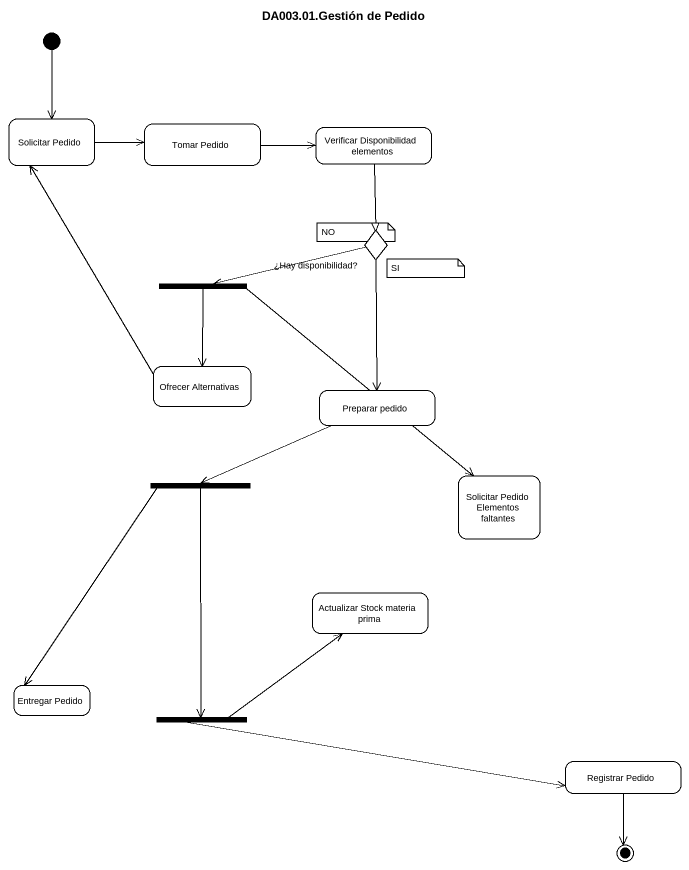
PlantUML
@startuml
title DA003.01.Gestión de Pedido
hide empty description
state "Solicitar Pedido" as Solicitar_Pedido
state "Tomar Pedido" as Tomar_Pedido
state "Verificar Disponibilidad elementos" as Verificar_Disponibilidad
state "¿Hay disponibilidad?" as Hay_disponibilidad <<choice>>
state fork1 <<fork>>
state "Ofrecer Alternativas" as Ofrecer_Alternativas
state "Preparar pedido" as Preparar_pedido
state fork2 <<fork>>
state "Solicitar Pedido Elementos faltantes" as Solicitar_Pedido_Elementos
state "Actualizar Stock materia prima" as Actualizar_Stock_materia
state "Entregar Pedido" as Entregar_Pedido
state fork3 <<fork>>
state "Registrar Pedido" as Registrar_Pedido
[*] --> Solicitar_Pedido
Solicitar_Pedido -right-> Tomar_Pedido
Tomar_Pedido -right-> Verificar_Disponibilidad
Verificar_Disponibilidad --> Hay_disponibilidad
Hay_disponibilidad -left-> fork1
Hay_disponibilidad --> Preparar_pedido
fork1 --> Ofrecer_Alternativas
fork1 --> Solicitar_Pedido_Elementos
Ofrecer_Alternativas -up-> Solicitar_Pedido
Preparar_pedido -left-> fork2
fork2 --> Entregar_Pedido
fork2 --> fork3
fork3 -up-> Actualizar_Stock_materia
fork3 -right-> Registrar_Pedido
Registrar_Pedido --> [*]
note as N1
  NO
end note
note as N2
  SI
end note
@enduml
